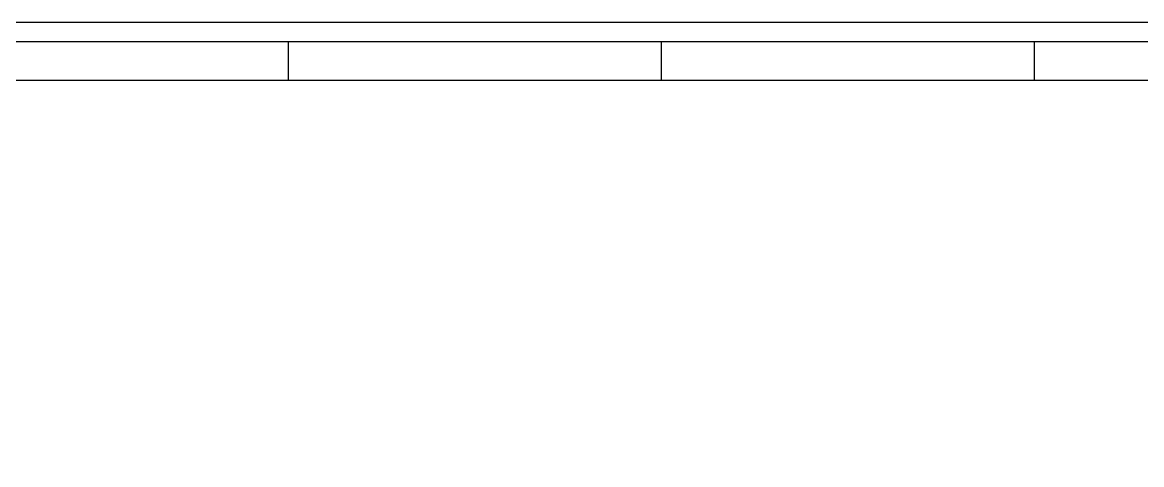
# Model space of a CAD drawing. Header units: metres. Extents: x 47359 to 47486, y 23351 to 23441.
# Drawn here: x 47366.59 to 47380.99, y 23405.42 to 23411.11 of the extents above; entities that cross this region are included whole.
import ezdxf

# ---------------------------------------------------------------- set-up
doc = ezdxf.new("R2010")
doc.units = ezdxf.units.M
doc.header["$LTSCALE"] = 0.25
doc.layers.add('0_MRG_AUX', color=7, linetype='Continuous', true_color=0xecbcd1, plot=False)
for name, color, linetype in [('ARQ_METAL CT', 2, 'Continuous'), ('MRG_EXTERNA', 1, 'Continuous'), ('MRG_INTERNA', 2, 'Continuous')]:
    doc.layers.add(name, color=color, linetype=linetype)

# ---------------------------------------------------------------- blocks, each defined once
blk = doc.blocks.new('FORMATO_A2mmD')
at = {"layer": '0_MRG_AUX'}
blk.add_lwpolyline([(5, -5), (5, 425), (-599, 425), (-599, -5)], close=True, dxfattribs=at)
at = {"layer": 'MRG_EXTERNA'}
blk.add_lwpolyline([(0, 0), (0, 420), (-594, 420), (-594, 0)], close=True, dxfattribs=at)
at = {"layer": 'MRG_INTERNA'}
for p, q in [((-377, 410), (-377, 420)), ((-377, 410), (-377, 420)), ((-281, 410), (-281, 420)), ((-185, 410), (-185, 420)), ((-185, 410), (-185, 420))]:
    blk.add_line(p, q, dxfattribs=at)
blk.add_lwpolyline([(-569, 410), (-569, 10), (-10, 10), (-10, 410)], close=True, dxfattribs=at)

msp = doc.modelspace()

# ---------------------------------------------------------------- block references
at = {"layer": 'ARQ_METAL CT', "xscale": 0.05, "yscale": 0.05, "zscale": 0.05}
msp.add_blockref('FORMATO_A2mmD', (47388.867, 23389.859), dxfattribs=at)

doc.saveas('drawing.dxf')
